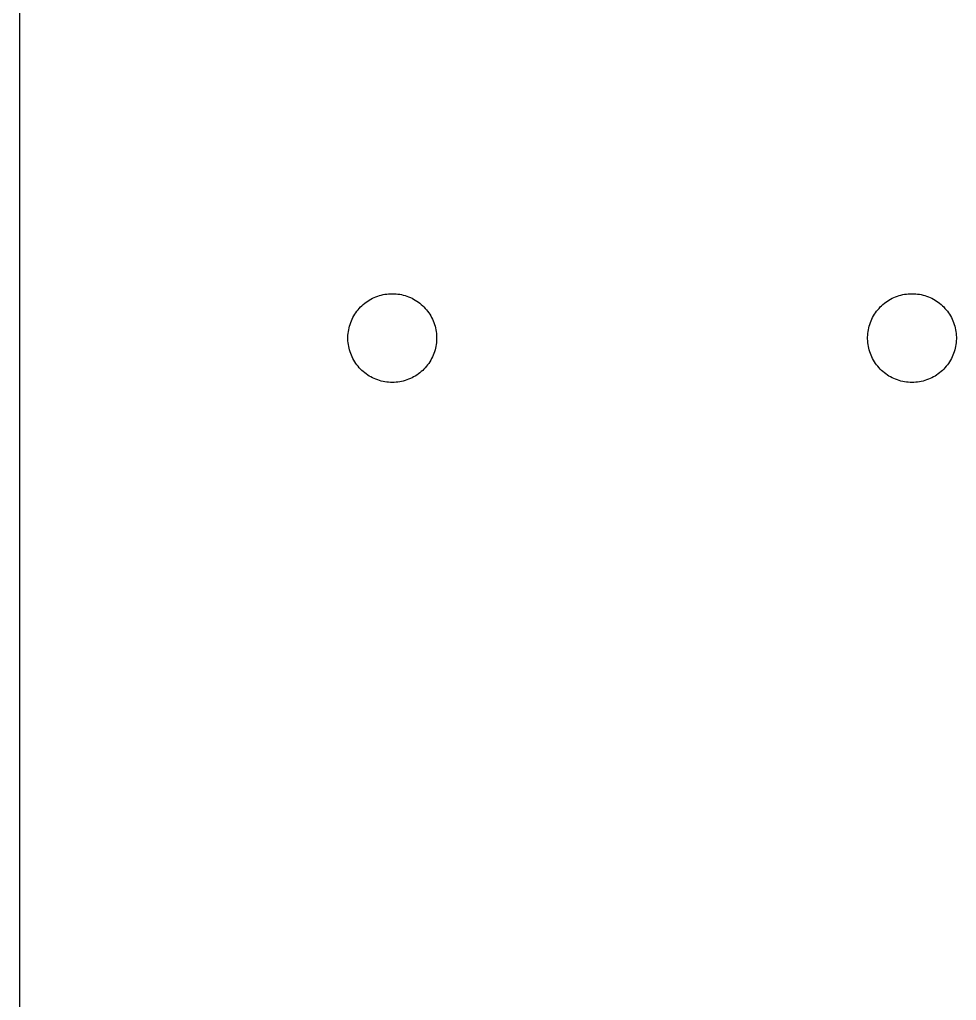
# Model space of a CAD drawing. Header units: metres. Extents: x 0 to 5.8, y -7.5 to 7.5.
# Drawn here: x 0.05 to 1.753, y -5.717 to -3.934 of the extents above; entities that cross this region are included whole.
import ezdxf

# ---------------------------------------------------------------- set-up
doc = ezdxf.new("R2010")
doc.units = ezdxf.units.M

msp = doc.modelspace()

# ---------------------------------------------------------------- linework, layer by layer
for p, q in [((0.05, 7.25), (0.05, -7.25)), ((0.6917, -4.4403), (0.6947, -4.4389)), ((0.6947, -4.4389), (0.6978, -4.4375)), ((0.6978, -4.4375), (0.701, -4.4364)), ((0.701, -4.4364), (0.7042, -4.4353)), ((0.7042, -4.4353), (0.7075, -4.4344)), ((0.7075, -4.4344), (0.7108, -4.4336)), ((0.7108, -4.4336), (0.7141, -4.433)), ((0.7141, -4.433), (0.7174, -4.4325)), ((0.7174, -4.4325), (0.7208, -4.4322)), ((0.7208, -4.4322), (0.7242, -4.432)), ((0.7242, -4.432), (0.7276, -4.4319)), ((0.7276, -4.4319), (0.7309, -4.432)), ((0.7309, -4.432), (0.7343, -4.4322)), ((0.7343, -4.4322), (0.7377, -4.4325)), ((0.7377, -4.4325), (0.741, -4.433)), ((0.741, -4.433), (0.7443, -4.4336)), ((0.7443, -4.4336), (0.7476, -4.4344)), ((0.7476, -4.4344), (0.7509, -4.4353)), ((0.7509, -4.4353), (0.7541, -4.4364)), ((0.7541, -4.4364), (0.7573, -4.4375)), ((0.7573, -4.4375), (0.7604, -4.4389)), ((0.7604, -4.4389), (0.7634, -4.4403)), ((1.6365, -4.4403), (1.6396, -4.4389)), ((1.6396, -4.4389), (1.6427, -4.4375)), ((1.6427, -4.4375), (1.6459, -4.4364)), ((1.6459, -4.4364), (1.6491, -4.4353)), ((1.6491, -4.4353), (1.6524, -4.4344)), ((1.6524, -4.4344), (1.6557, -4.4336)), ((1.6557, -4.4336), (1.659, -4.433)), ((1.659, -4.433), (1.6623, -4.4325)), ((1.6623, -4.4325), (1.6657, -4.4322)), ((1.6657, -4.4322), (1.669, -4.432)), ((1.669, -4.432), (1.6724, -4.4319)), ((1.6724, -4.4319), (1.6758, -4.432)), ((1.6758, -4.432), (1.6792, -4.4322)), ((1.6792, -4.4322), (1.6826, -4.4325)), ((1.6826, -4.4325), (1.6859, -4.433)), ((1.6859, -4.433), (1.6892, -4.4336)), ((1.6892, -4.4336), (1.6925, -4.4344)), ((1.6925, -4.4344), (1.6958, -4.4353)), ((1.6958, -4.4353), (1.699, -4.4364)), ((1.699, -4.4364), (1.7022, -4.4375)), ((1.7022, -4.4375), (1.7053, -4.4389)), ((1.7053, -4.4389), (1.7083, -4.4403)), ((0.6676, -4.4586), (0.6699, -4.4561)), ((0.6699, -4.4561), (0.6723, -4.4538)), ((0.6723, -4.4538), (0.6748, -4.4515)), ((0.6748, -4.4515), (0.6774, -4.4493)), ((0.6774, -4.4493), (0.6801, -4.4473)), ((0.6801, -4.4473), (0.6829, -4.4454)), ((0.6829, -4.4454), (0.6857, -4.4436)), ((0.6857, -4.4436), (0.6887, -4.4419)), ((0.6887, -4.4419), (0.6917, -4.4403)), ((0.7634, -4.4403), (0.7664, -4.4419)), ((0.7664, -4.4419), (0.7694, -4.4436)), ((0.7694, -4.4436), (0.7722, -4.4454)), ((0.7722, -4.4454), (0.775, -4.4473)), ((0.775, -4.4473), (0.7777, -4.4493)), ((0.7777, -4.4493), (0.7803, -4.4515)), ((0.7803, -4.4515), (0.7828, -4.4538)), ((0.7828, -4.4538), (0.7852, -4.4561)), ((0.7852, -4.4561), (0.7875, -4.4586)), ((1.6125, -4.4586), (1.6148, -4.4561)), ((1.6148, -4.4561), (1.6172, -4.4538)), ((1.6172, -4.4538), (1.6197, -4.4515)), ((1.6197, -4.4515), (1.6223, -4.4493)), ((1.6223, -4.4493), (1.625, -4.4473)), ((1.625, -4.4473), (1.6278, -4.4454)), ((1.6278, -4.4454), (1.6306, -4.4436)), ((1.6306, -4.4436), (1.6335, -4.4419)), ((1.6335, -4.4419), (1.6365, -4.4403)), ((1.7083, -4.4403), (1.7113, -4.4419)), ((1.7113, -4.4419), (1.7143, -4.4436)), ((1.7143, -4.4436), (1.7171, -4.4454)), ((1.7171, -4.4454), (1.7199, -4.4473)), ((1.7199, -4.4473), (1.7226, -4.4493)), ((1.7226, -4.4493), (1.7252, -4.4515)), ((1.7252, -4.4515), (1.7277, -4.4538)), ((1.7277, -4.4538), (1.7301, -4.4561)), ((1.7301, -4.4561), (1.7324, -4.4586)), ((0.6545, -4.4782), (0.656, -4.4752)), ((0.656, -4.4752), (0.6577, -4.4722)), ((0.6577, -4.4722), (0.6594, -4.4694)), ((0.6594, -4.4694), (0.6613, -4.4665)), ((0.6613, -4.4665), (0.6633, -4.4638)), ((0.6633, -4.4638), (0.6654, -4.4611)), ((0.6654, -4.4611), (0.6676, -4.4586)), ((0.7875, -4.4586), (0.7897, -4.4611)), ((0.7897, -4.4611), (0.7918, -4.4638)), ((0.7918, -4.4638), (0.7938, -4.4665)), ((0.7938, -4.4665), (0.7957, -4.4694)), ((0.7957, -4.4694), (0.7975, -4.4722)), ((0.7975, -4.4722), (0.7991, -4.4752)), ((0.7991, -4.4752), (0.8006, -4.4782)), ((1.5994, -4.4782), (1.6009, -4.4752)), ((1.6009, -4.4752), (1.6025, -4.4722)), ((1.6025, -4.4722), (1.6043, -4.4694)), ((1.6043, -4.4694), (1.6062, -4.4665)), ((1.6062, -4.4665), (1.6081, -4.4638)), ((1.6081, -4.4638), (1.6102, -4.4611)), ((1.6102, -4.4611), (1.6125, -4.4586)), ((1.7324, -4.4586), (1.7346, -4.4611)), ((1.7346, -4.4611), (1.7367, -4.4638)), ((1.7367, -4.4638), (1.7387, -4.4665)), ((1.7387, -4.4665), (1.7406, -4.4694)), ((1.7406, -4.4694), (1.7423, -4.4722)), ((1.7423, -4.4722), (1.744, -4.4752)), ((1.744, -4.4752), (1.7455, -4.4782)), ((0.649, -4.4942), (0.6498, -4.4909)), ((0.6498, -4.4909), (0.6508, -4.4877)), ((0.6508, -4.4877), (0.6519, -4.4845)), ((0.6519, -4.4845), (0.6532, -4.4813)), ((0.6532, -4.4813), (0.6545, -4.4782)), ((0.8006, -4.4782), (0.802, -4.4813)), ((0.802, -4.4813), (0.8032, -4.4845)), ((0.8032, -4.4845), (0.8043, -4.4877)), ((0.8043, -4.4877), (0.8053, -4.4909)), ((0.8053, -4.4909), (0.8061, -4.4942)), ((1.5939, -4.4942), (1.5947, -4.4909)), ((1.5947, -4.4909), (1.5957, -4.4877)), ((1.5957, -4.4877), (1.5968, -4.4845)), ((1.5968, -4.4845), (1.598, -4.4813)), ((1.598, -4.4813), (1.5994, -4.4782)), ((1.7455, -4.4782), (1.7468, -4.4813)), ((1.7468, -4.4813), (1.7481, -4.4845)), ((1.7481, -4.4845), (1.7492, -4.4877)), ((1.7492, -4.4877), (1.7502, -4.4909)), ((1.7502, -4.4909), (1.751, -4.4942)), ((0.6469, -4.5109), (0.647, -4.5075)), ((0.6469, -4.5143), (0.6469, -4.5109)), ((0.647, -4.5075), (0.6473, -4.5042)), ((0.6473, -4.5042), (0.6477, -4.5008)), ((0.6477, -4.5008), (0.6483, -4.4975)), ((0.6483, -4.4975), (0.649, -4.4942)), ((0.8061, -4.4942), (0.8068, -4.4975)), ((0.8068, -4.4975), (0.8074, -4.5008)), ((0.8074, -4.5008), (0.8078, -4.5042)), ((0.8078, -4.5042), (0.8081, -4.5075)), ((0.8081, -4.5075), (0.8082, -4.5109)), ((0.8082, -4.5109), (0.8082, -4.5143)), ((1.5917, -4.5109), (1.5919, -4.5075)), ((1.5917, -4.5143), (1.5917, -4.5109)), ((1.5919, -4.5075), (1.5922, -4.5042)), ((1.5922, -4.5042), (1.5926, -4.5008)), ((1.5926, -4.5008), (1.5932, -4.4975)), ((1.5932, -4.4975), (1.5939, -4.4942)), ((1.751, -4.4942), (1.7517, -4.4975)), ((1.7517, -4.4975), (1.7523, -4.5008)), ((1.7523, -4.5008), (1.7527, -4.5042)), ((1.7527, -4.5042), (1.753, -4.5075)), ((1.753, -4.5075), (1.7531, -4.5109)), ((1.7531, -4.5109), (1.7531, -4.5143)), ((0.647, -4.5176), (0.6469, -4.5143)), ((0.6473, -4.521), (0.647, -4.5176)), ((0.6477, -4.5244), (0.6473, -4.521)), ((0.6483, -4.5277), (0.6477, -4.5244)), ((0.649, -4.531), (0.6483, -4.5277)), ((0.8068, -4.5277), (0.8061, -4.531)), ((0.8074, -4.5244), (0.8068, -4.5277)), ((0.8078, -4.521), (0.8074, -4.5244)), ((0.8081, -4.5176), (0.8078, -4.521)), ((0.8082, -4.5143), (0.8081, -4.5176)), ((1.5919, -4.5176), (1.5917, -4.5143)), ((1.5922, -4.521), (1.5919, -4.5176)), ((1.5926, -4.5244), (1.5922, -4.521)), ((1.5932, -4.5277), (1.5926, -4.5244)), ((1.5939, -4.531), (1.5932, -4.5277)), ((1.7517, -4.5277), (1.751, -4.531)), ((1.7523, -4.5244), (1.7517, -4.5277)), ((1.7527, -4.521), (1.7523, -4.5244)), ((1.753, -4.5176), (1.7527, -4.521)), ((1.7531, -4.5143), (1.753, -4.5176)), ((0.6498, -4.5343), (0.649, -4.531)), ((0.6508, -4.5375), (0.6498, -4.5343)), ((0.6519, -4.5407), (0.6508, -4.5375)), ((0.6532, -4.5439), (0.6519, -4.5407)), ((0.6545, -4.5469), (0.6532, -4.5439)), ((0.656, -4.55), (0.6545, -4.5469)), ((0.8006, -4.5469), (0.7991, -4.55)), ((0.802, -4.5439), (0.8006, -4.5469)), ((0.8032, -4.5407), (0.802, -4.5439)), ((0.8043, -4.5375), (0.8032, -4.5407)), ((0.8053, -4.5343), (0.8043, -4.5375)), ((0.8061, -4.531), (0.8053, -4.5343)), ((1.5947, -4.5343), (1.5939, -4.531)), ((1.5957, -4.5375), (1.5947, -4.5343)), ((1.5968, -4.5407), (1.5957, -4.5375)), ((1.598, -4.5439), (1.5968, -4.5407)), ((1.5994, -4.5469), (1.598, -4.5439)), ((1.6009, -4.55), (1.5994, -4.5469)), ((1.7455, -4.5469), (1.744, -4.55)), ((1.7468, -4.5439), (1.7455, -4.5469)), ((1.7481, -4.5407), (1.7468, -4.5439)), ((1.7492, -4.5375), (1.7481, -4.5407)), ((1.7502, -4.5343), (1.7492, -4.5375)), ((1.751, -4.531), (1.7502, -4.5343)), ((0.6577, -4.553), (0.656, -4.55)), ((0.6594, -4.5558), (0.6577, -4.553)), ((0.6613, -4.5587), (0.6594, -4.5558)), ((0.6633, -4.5614), (0.6613, -4.5587)), ((0.6654, -4.564), (0.6633, -4.5614)), ((0.6676, -4.5666), (0.6654, -4.564)), ((0.7897, -4.564), (0.7875, -4.5666)), ((0.7918, -4.5614), (0.7897, -4.564)), ((0.7938, -4.5587), (0.7918, -4.5614)), ((0.7957, -4.5558), (0.7938, -4.5587)), ((0.7975, -4.553), (0.7957, -4.5558)), ((0.7991, -4.55), (0.7975, -4.553)), ((1.6025, -4.553), (1.6009, -4.55)), ((1.6043, -4.5558), (1.6025, -4.553)), ((1.6062, -4.5587), (1.6043, -4.5558)), ((1.6081, -4.5614), (1.6062, -4.5587)), ((1.6102, -4.564), (1.6081, -4.5614)), ((1.6125, -4.5666), (1.6102, -4.564)), ((1.7346, -4.564), (1.7324, -4.5666)), ((1.7367, -4.5614), (1.7346, -4.564)), ((1.7387, -4.5587), (1.7367, -4.5614)), ((1.7406, -4.5558), (1.7387, -4.5587)), ((1.7423, -4.553), (1.7406, -4.5558)), ((1.744, -4.55), (1.7423, -4.553)), ((0.6699, -4.5691), (0.6676, -4.5666)), ((0.6723, -4.5714), (0.6699, -4.5691)), ((0.6748, -4.5737), (0.6723, -4.5714)), ((0.6774, -4.5758), (0.6748, -4.5737)), ((0.6801, -4.5779), (0.6774, -4.5758)), ((0.6829, -4.5798), (0.6801, -4.5779)), ((0.6857, -4.5816), (0.6829, -4.5798)), ((0.6887, -4.5833), (0.6857, -4.5816)), ((0.7694, -4.5816), (0.7664, -4.5833)), ((0.7722, -4.5798), (0.7694, -4.5816)), ((0.775, -4.5779), (0.7722, -4.5798)), ((0.7777, -4.5758), (0.775, -4.5779)), ((0.7803, -4.5737), (0.7777, -4.5758)), ((0.7828, -4.5714), (0.7803, -4.5737)), ((0.7852, -4.5691), (0.7828, -4.5714)), ((0.7875, -4.5666), (0.7852, -4.5691)), ((1.6148, -4.5691), (1.6125, -4.5666)), ((1.6172, -4.5714), (1.6148, -4.5691)), ((1.6197, -4.5737), (1.6172, -4.5714)), ((1.6223, -4.5758), (1.6197, -4.5737)), ((1.625, -4.5779), (1.6223, -4.5758)), ((1.6278, -4.5798), (1.625, -4.5779)), ((1.6306, -4.5816), (1.6278, -4.5798)), ((1.6335, -4.5833), (1.6306, -4.5816)), ((1.7143, -4.5816), (1.7113, -4.5833)), ((1.7171, -4.5798), (1.7143, -4.5816)), ((1.7199, -4.5779), (1.7171, -4.5798)), ((1.7226, -4.5758), (1.7199, -4.5779)), ((1.7252, -4.5737), (1.7226, -4.5758)), ((1.7277, -4.5714), (1.7252, -4.5737)), ((1.7301, -4.5691), (1.7277, -4.5714)), ((1.7324, -4.5666), (1.7301, -4.5691)), ((0.6917, -4.5849), (0.6887, -4.5833)), ((0.6947, -4.5863), (0.6917, -4.5849)), ((0.6978, -4.5876), (0.6947, -4.5863)), ((0.701, -4.5888), (0.6978, -4.5876)), ((0.7042, -4.5899), (0.701, -4.5888)), ((0.7075, -4.5908), (0.7042, -4.5899)), ((0.7108, -4.5915), (0.7075, -4.5908)), ((0.7141, -4.5922), (0.7108, -4.5915)), ((0.7174, -4.5927), (0.7141, -4.5922)), ((0.7208, -4.593), (0.7174, -4.5927)), ((0.7242, -4.5932), (0.7208, -4.593)), ((0.7276, -4.5933), (0.7242, -4.5932)), ((0.7309, -4.5932), (0.7276, -4.5933)), ((0.7343, -4.593), (0.7309, -4.5932)), ((0.7377, -4.5927), (0.7343, -4.593)), ((0.741, -4.5922), (0.7377, -4.5927)), ((0.7443, -4.5915), (0.741, -4.5922)), ((0.7476, -4.5908), (0.7443, -4.5915)), ((0.7509, -4.5899), (0.7476, -4.5908)), ((0.7541, -4.5888), (0.7509, -4.5899)), ((0.7573, -4.5876), (0.7541, -4.5888)), ((0.7604, -4.5863), (0.7573, -4.5876)), ((0.7634, -4.5849), (0.7604, -4.5863)), ((0.7664, -4.5833), (0.7634, -4.5849)), ((1.6365, -4.5849), (1.6335, -4.5833)), ((1.6396, -4.5863), (1.6365, -4.5849)), ((1.6427, -4.5876), (1.6396, -4.5863)), ((1.6459, -4.5888), (1.6427, -4.5876)), ((1.6491, -4.5899), (1.6459, -4.5888)), ((1.6524, -4.5908), (1.6491, -4.5899)), ((1.6557, -4.5915), (1.6524, -4.5908)), ((1.659, -4.5922), (1.6557, -4.5915)), ((1.6623, -4.5927), (1.659, -4.5922)), ((1.6657, -4.593), (1.6623, -4.5927)), ((1.669, -4.5932), (1.6657, -4.593)), ((1.6724, -4.5933), (1.669, -4.5932)), ((1.6758, -4.5932), (1.6724, -4.5933)), ((1.6792, -4.593), (1.6758, -4.5932)), ((1.6826, -4.5927), (1.6792, -4.593)), ((1.6859, -4.5922), (1.6826, -4.5927)), ((1.6892, -4.5915), (1.6859, -4.5922)), ((1.6925, -4.5908), (1.6892, -4.5915)), ((1.6958, -4.5899), (1.6925, -4.5908)), ((1.699, -4.5888), (1.6958, -4.5899)), ((1.7022, -4.5876), (1.699, -4.5888)), ((1.7053, -4.5863), (1.7022, -4.5876)), ((1.7083, -4.5849), (1.7053, -4.5863)), ((1.7113, -4.5833), (1.7083, -4.5849))]:
    msp.add_line(p, q)

doc.saveas('drawing.dxf')
